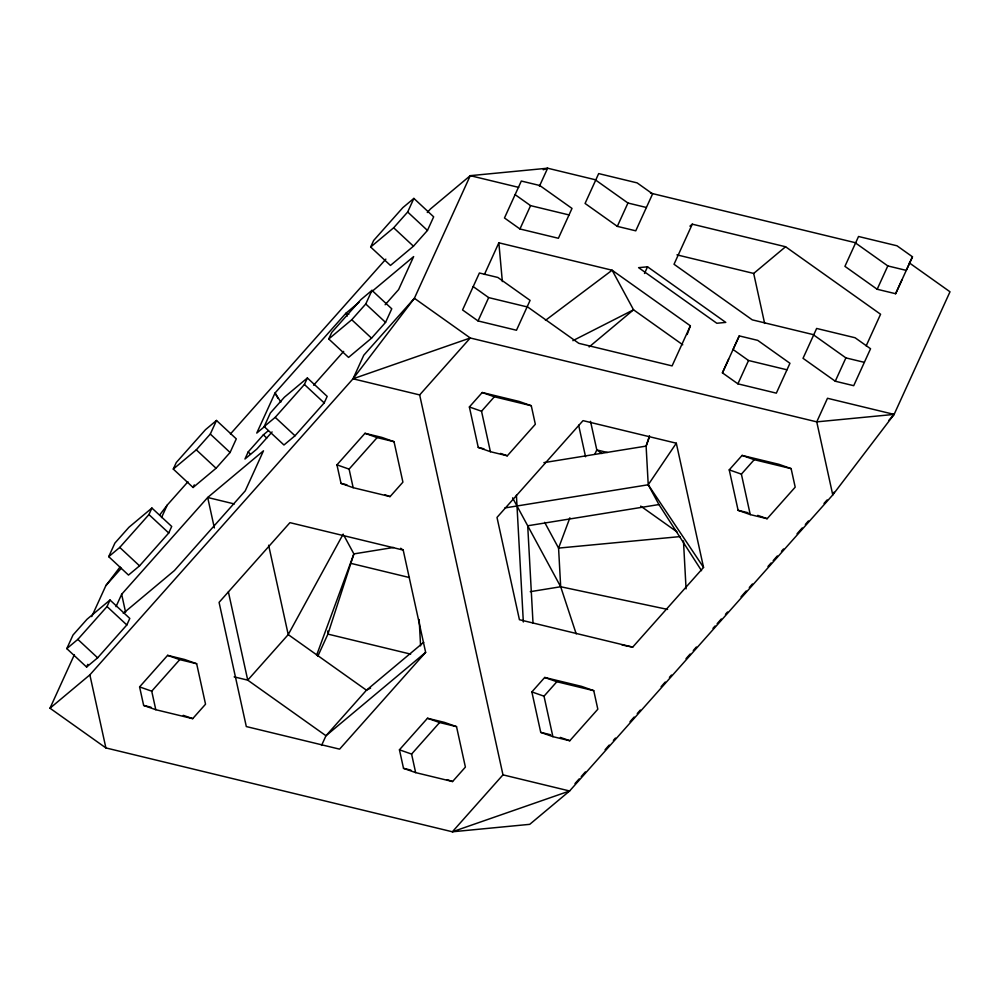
<?xml version="1.0" encoding="UTF-8"?>
<svg xmlns="http://www.w3.org/2000/svg" width="1000" height="1000" viewBox="0 0 1000 1000"><rect width="100%" height="100%" fill="white"/><g stroke="black" fill="none" stroke-linecap="round" stroke-linejoin="round"><path stroke-width="1.5" d="M649.488 435.712L646.112 446.1L648.225 484.762L658.938 504.55L701.562 570.7M316.575 655.35L353.888 553.9L343.888 535.425M649.312 437.413L646.112 446.1L543.888 462.638M687.163 334.513L690.362 325.812L612.125 270.225L498.85 242.8L484.438 274.438M569.888 517.812L558.575 548.1L560.688 586.75L576.2 633.862M66.8 648.625L73 635.025L87.013 619.263L110.013 600.013L129.8 618.438L126.825 624.963L97.638 657.812L86.6 667.05L66.8 648.625L77.838 639.388L107.037 606.55L110.013 600.013M108.713 556.663L114.913 543.062L128.925 527.288L151.912 508.05L171.713 526.462L168.738 533L139.537 565.85L128.5 575.075L108.713 556.663L119.75 547.425L148.938 514.575L151.912 508.05M909.362 262.913L950 291.788L894.125 414.4L832.763 494.925L569.6 790.987L529.738 824.338L452.362 831.787L105.887 747.925L50 708.213L74.4 654.65M91.75 616.6L105.875 585.6L120.037 567.013M173.287 469.075L176.262 462.537L205.463 429.7L216.5 420.462L236.287 438.875L230.087 452.488L216.075 468.25L193.075 487.488L173.287 469.075L196.287 449.825L210.3 434.062L216.5 420.462M86.6 667.05L87.837 664.325M116.013 606.663L121.65 594.288L207.688 497.488L263.488 450.8L245.225 490.887L174.375 570.588L123.25 613.362M161.537 517.562L167.237 505.075L187.95 481.763M193.075 487.488L194.275 484.875M268.137 430.863L263.35 434.862L248.175 451.95L244.95 459.025L256.9 449.012L272.087 431.938M264.175 426.575L270.375 412.975L284.387 397.212L307.387 377.975L327.175 396.388L324.2 402.912L295.012 435.763L283.962 445L264.175 426.575L275.212 417.35L304.413 384.5L307.387 377.975M328.75 338.988L331.725 332.463L360.925 299.613L371.962 290.375L391.763 308.8L385.562 322.4L371.538 338.162L348.55 357.413L328.75 338.988L351.75 319.75L365.763 303.988L371.962 290.375M370.662 247.025L373.638 240.5L402.825 207.65L413.875 198.412L433.663 216.838L427.463 230.438L413.45 246.2L390.45 265.45L370.662 247.025L393.663 227.787L407.675 212.013L413.875 198.412M50 708.213L89.862 674.862L353.025 378.8L363.775 355.213L414.387 298.288L470.262 175.662L547.638 168.212L596.05 179.925M317.825 656.213L327.912 634.1L353.888 553.9L393.562 547.475M478.038 320.938L516.475 330.25L530.087 300.375L497.85 277.462L479.4 273L462.562 309.95L478.038 320.938L488.675 297.6L527.112 306.9M519.95 228.975L558.387 238.275L572 208.412L539.763 185.5L521.312 181.038L504.475 217.975L519.95 228.975L530.588 205.637L569.025 214.938M539.412 186.238L547.638 168.212L543.237 169.737M321.562 745.425L325.975 735.738L366.463 690.2L423.713 642.288M617.312 226.363L635.763 230.825L652.6 193.888L637.125 182.887L598.688 173.588L585.075 203.45L617.312 226.363L627.95 203.025L646.4 207.488M644.5 273.475L647.537 266.812L725.775 322.4L716.838 323.263L638.6 267.663L647.537 266.812M866.162 345.887L880.575 314.25L785.575 246.75L692.288 224.175L674.025 264.262L752.262 319.85L814.188 334.837M594.95 453.975L596.8 449.925L590.525 421.35M690.362 325.812L672.087 365.9L578.812 343.325L526.875 306.413M722.425 372.85L739.262 335.9L757.712 340.363L789.95 363.275L776.338 393.15L737.9 383.837L722.425 372.85L728.625 359.237M739.262 335.9L733.062 349.5L748.538 360.5L786.975 369.8M737.9 383.837L748.538 360.5M835.263 381.225L853.713 385.688L870.55 348.75L855.075 337.75L816.637 328.45L803.025 358.312L835.263 381.225L845.9 357.887L864.35 362.35M877.175 289.262L887.812 265.925L906.263 270.387L912.463 256.788L896.988 245.787L858.538 236.488L844.925 266.35L877.175 289.262L895.625 293.725L912.463 256.788M895.625 293.725L901.825 280.125M834.038 492.15L832.763 494.925L816.75 421.863L827.487 398.275L894.125 414.4L888.962 420.213M343.175 534.1L288.225 634.6L247.738 680.15L234.15 676.862M504.825 507.95L648.225 484.762L676.312 443.212L583.025 420.637L497 517.425L519.425 619.712L632.7 647.125L703.55 567.425L676.312 443.212M159.675 514.987L167.237 505.075M353.025 378.8L470.262 337.987L419.663 394.925L353.025 378.8L414.387 298.288L470.262 337.987L816.75 421.863L894.125 414.4M230.438 433.975L385.85 259.137M427.287 212.512L430.4 209.013L470.262 175.662L518.713 187.387M105.875 585.6L121.375 568.162M313.612 385.213L343.675 351.4M385.138 304.75L398.612 289.6L413.65 256.588L370.85 292.4M139.588 686.9L167.613 655.362L184.525 659.463L196.663 663.737L205.538 704.2L192.7 718.65L155.8 709.712L143.65 705.438L139.588 686.9L151.725 691.175L155.8 709.712M336.95 464.85L364.988 433.312L381.9 437.413L394.038 441.688L402.912 482.15L390.075 496.6L353.162 487.675L341.025 483.387L336.95 464.85L349.1 469.125L353.162 487.675M151.725 691.175L179.75 659.638L196.663 663.737M349.1 469.125L377.125 437.6L394.038 441.688M469.375 406.962L482.225 392.512L519.125 401.438L531.275 405.725L535.337 424.263L507.312 455.8L490.4 451.7L478.25 447.425L469.375 406.962L481.525 411.238L490.4 451.7M481.525 411.238L494.363 396.788L531.275 405.725M425.637 652.362L339.6 749.15L246.312 726.562L219.075 602.362L289.938 522.65L403.2 550.075L425.637 652.362L325.975 735.738L247.738 680.15L228.375 591.862M399.438 749.8L427.475 718.263L444.375 722.362L456.525 726.637L465.4 767.1L452.55 781.55L415.65 772.613L403.512 768.337L399.438 749.8L411.587 754.075L415.65 772.613M411.587 754.075L439.613 722.537L456.525 726.637M531.862 691.912L544.712 677.463L581.613 686.388L593.75 690.662L597.825 709.212L569.8 740.738L552.888 736.65L540.737 732.375L531.862 691.912L544.012 696.188L552.888 736.65M729.237 469.862L742.087 455.412L778.988 464.338L791.125 468.625L795.2 487.163L767.163 518.7L750.25 514.6L738.112 510.325L729.237 469.862L741.388 474.137L750.25 514.6M544.012 696.188L556.85 681.737L593.75 690.662M741.388 474.137L754.225 459.688L791.125 468.625M502.975 774.85L452.362 831.787L569.6 790.987L502.975 774.85L419.663 394.925M575 783.587L579.15 778.925M581.225 776.587L585.375 771.912M605.087 749.737L609.237 745.075M613.387 740.4L615.462 738.062M629.987 721.725L634.138 717.05M637.25 713.55L640.362 710.05M661.112 686.7L665.263 682.038M669.412 677.362L671.488 675.037M686.012 658.688L690.163 654.025M693.275 650.525L696.388 647.013M712.987 628.337L715.062 626.013M717.15 623.675L721.3 619M725.45 614.338L727.525 612M741.012 596.825L746.2 590.988M749.312 587.487L752.425 583.987M767.987 566.475L771.1 562.975M773.175 560.638L777.325 555.975M781.475 551.3L783.55 548.962M797.038 533.787L802.225 527.95M805.337 524.45L808.45 520.95M824.013 503.438L827.125 499.938M358.963 302.337L345.887 313.288L275.038 392.987L256.762 433.075L265.075 426.125M689.925 226.15L692.288 224.175M589.138 346.95L633.538 309.8L682.75 344.775M676.95 254.862L753.688 273.438L785.575 246.75M545.438 320.375L612.125 270.225L633.538 309.8L572.863 340.675M370.6 688.088L366.463 690.2L288.225 634.6L268.625 545.237M658.938 504.55L527.712 525.775L533.025 623.212M530.262 591.675L560.688 586.75L667.575 609.412M680.125 536.587L558.575 548.1L544.65 522.35M622.087 644.987L632.7 647.125M650.525 193.113L856.287 242.925M607.362 452.488L596.8 449.925L601.875 453.537M478.25 447.425L483.888 448.787M738.112 510.325L747.975 512.712M341.025 483.387L346.925 484.825M234.338 503.95L207.688 497.488L214.363 527.938M350.763 563.337L409.45 577.55M410.662 654.125L327.912 634.1L327.738 631.013M540.737 732.375L550.6 734.762M143.65 705.438L151.025 707.225M403.512 768.337L410.887 770.125M348.812 314.3L345.887 313.288L347.362 316.012M742.087 455.412L754.225 459.688M482.225 392.512L494.363 396.788M757.725 515.363L767.163 518.7M500.562 453.425L507.312 455.8M364.988 433.312L377.125 437.6M384.675 494.7L390.075 496.6M544.712 677.463L556.85 681.737M560.35 737.412L569.8 740.738M427.475 718.263L439.613 722.537M167.613 655.362L179.75 659.638M447.163 779.65L452.55 781.55M183.25 715.325L192.7 718.65M855.562 243.012L887.812 265.925M595.712 180.113L627.95 203.025M813.662 334.975L845.9 357.887M515.112 194.638L530.588 205.637M473.2 286.6L488.675 297.6M640.7 506.1L676.95 531.862M400.662 548.263L403.2 550.075M407.675 212.013L427.463 230.438M393.663 227.787L413.45 246.2M365.763 303.988L385.562 322.4M351.75 319.75L371.538 338.162M304.413 384.5L324.2 402.912M275.212 417.35L295.012 435.763M263.35 434.862L266.75 438.025M248.175 451.95L250.438 454.05M210.3 434.062L230.087 452.488M196.287 449.825L216.075 468.25M148.938 514.575L168.738 533M119.75 547.425L139.537 565.85M107.037 606.55L126.825 624.963M77.838 639.388L97.638 657.812M648.225 484.762L703.55 567.425M280.887 402.075L275.038 392.987L277.987 398.45M512.6 497.863L560.688 586.75M753.688 273.438L764.638 323.425M578.638 425.175L585.562 456.763M121.65 594.288L125.588 612.263M89.862 674.862L105.887 747.925M498.85 242.8L502.35 281.562M683.462 540.938L686.075 588.875M516.413 495.163L523.337 621.987M419.162 619.575L420.6 645.863"/></g></svg>
